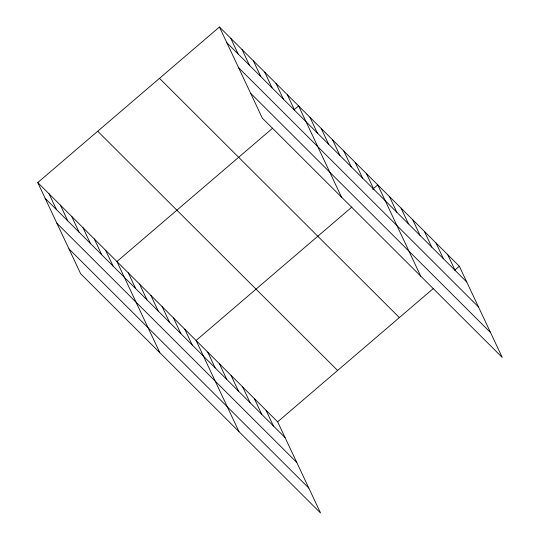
<?xml version="1.0" encoding="UTF-8"?>
<svg xmlns="http://www.w3.org/2000/svg" width="540" height="540" viewBox="0 0 540 540"><rect width="100%" height="100%" fill="white"/><g stroke="black" fill="none" stroke-linecap="round" stroke-linejoin="round"><path stroke-width="0.81" d="M37.76 182.581L277.648 421.821L320.551 513L80.663 273.76L37.76 182.581L219.449 27L459.338 266.24L502.24 357.419L262.352 118.179L219.449 27M272.734 128.108L116.924 261.536L159.827 352.708M294.192 109.735L298.613 105.948L341.516 197.127M351.898 207.056L196.088 340.484L238.991 431.656M372.728 189.223L377.777 184.896L420.68 276.075M277.648 421.821L433.458 288.401M454.916 270.027L459.338 266.24M226.874 42.775L466.763 282.022M238.579 67.662L478.467 306.902M250.641 93.292L490.529 332.539M159.489 78.341L399.377 317.581M97.713 131.24L337.608 370.481M45.184 198.362L285.073 437.603M56.889 223.243L296.784 462.483M68.958 248.879L308.846 488.12M447.687 254.624L455.112 270.398M436.03 243L443.455 258.781M424.379 231.383L431.804 247.158M412.729 219.76L420.154 235.541M401.078 208.143L408.503 223.918M389.428 196.519L396.853 212.294M366.464 173.624L373.889 189.398M355.158 162.344L362.583 178.119M343.845 151.065L351.27 166.84M332.539 139.786L339.964 155.561M321.226 128.507L328.651 144.288M309.92 117.227L317.345 133.009M287.3 94.669L294.725 110.45M275.994 83.39L283.419 99.171M264.681 72.117L272.106 87.892M253.375 60.838L260.8 76.613M242.062 49.559L249.487 65.333M230.756 38.279L238.181 54.054M265.997 410.204L273.422 425.979M254.347 398.581L261.772 414.362M242.696 386.964L250.121 402.739M231.039 375.34L238.464 391.122M219.388 363.724L226.814 379.499M207.738 352.1L215.163 367.882M184.775 329.204L192.2 344.979M173.468 317.925L180.893 333.707M162.162 306.646L169.587 322.427M150.849 295.367L158.274 311.148M139.543 284.087L146.968 299.869M128.23 272.808L135.655 288.59M105.617 250.256L113.036 266.031M94.304 238.977L101.729 254.752M82.998 227.698L90.423 243.472M71.685 216.419L79.11 232.2M60.379 205.139L67.804 220.921M49.066 193.86L56.491 209.642"/></g></svg>
